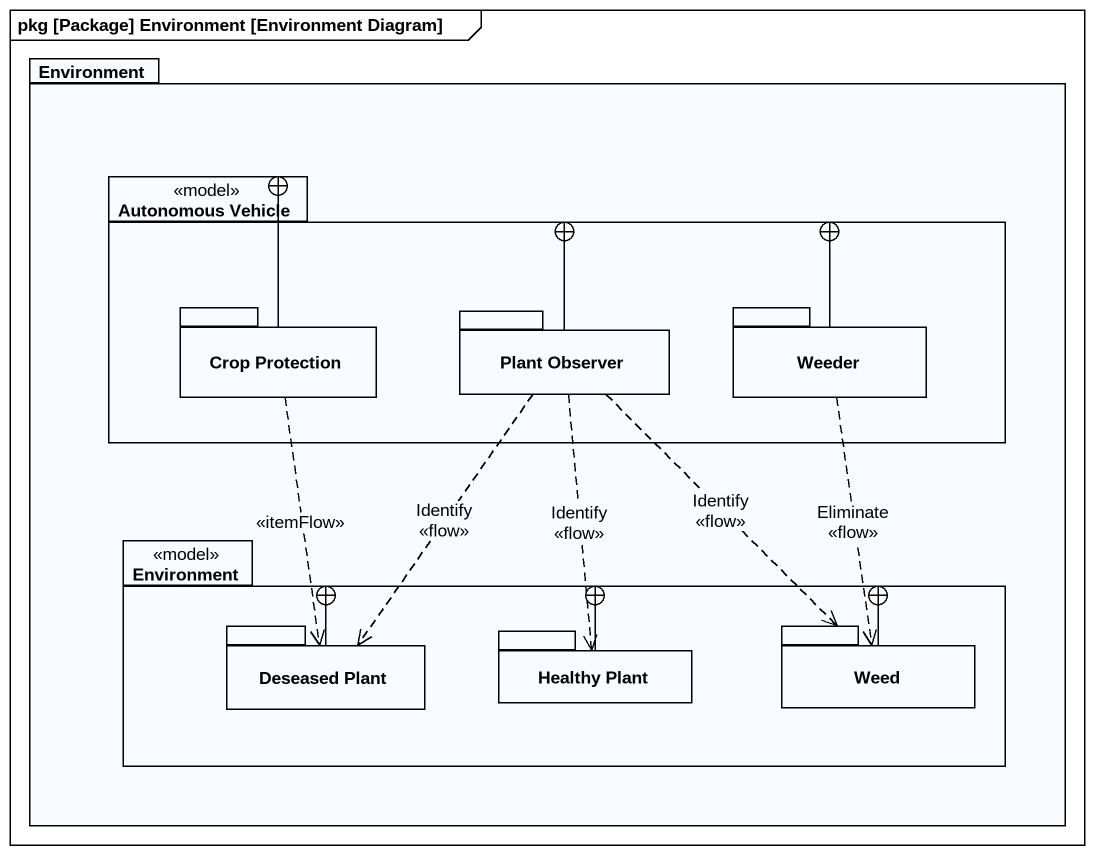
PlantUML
@startuml
mainframe pkg [Package] Environment [Environment Diagram]
package Environment {
  package "Autonomous Vehicle" as Autonomous_Vehicle <<model>> {
    package "Crop Protection" as Crop_Protection {
    }
    package "Plant Observer" as Plant_Observer {
    }
    package Weeder {
    }
  }
  package "Environment" as Environment_2 <<model>> {
    package "Deseased Plant" as Deseased_Plant {
    }
    package "Healthy Plant" as Healthy_Plant {
    }
    package Weed {
    }
  }
}
Crop_Protection -right-+ Autonomous_Vehicle
Crop_Protection ..> Deseased_Plant : <<itemFlow>>
Plant_Observer -up-+ Autonomous_Vehicle
Plant_Observer ..> Deseased_Plant : Identify\n<<flow>>
Plant_Observer ..> Healthy_Plant : Identify\n<<flow>>
Plant_Observer ..> Weed : Identify\n<<flow>>
Weeder -left-+ Autonomous_Vehicle
Weeder ..> Weed : Eliminate\n<<flow>>
Deseased_Plant -right-+ Environment_2
Healthy_Plant -left-+ Environment_2
Weed -left-+ Environment_2
@enduml
